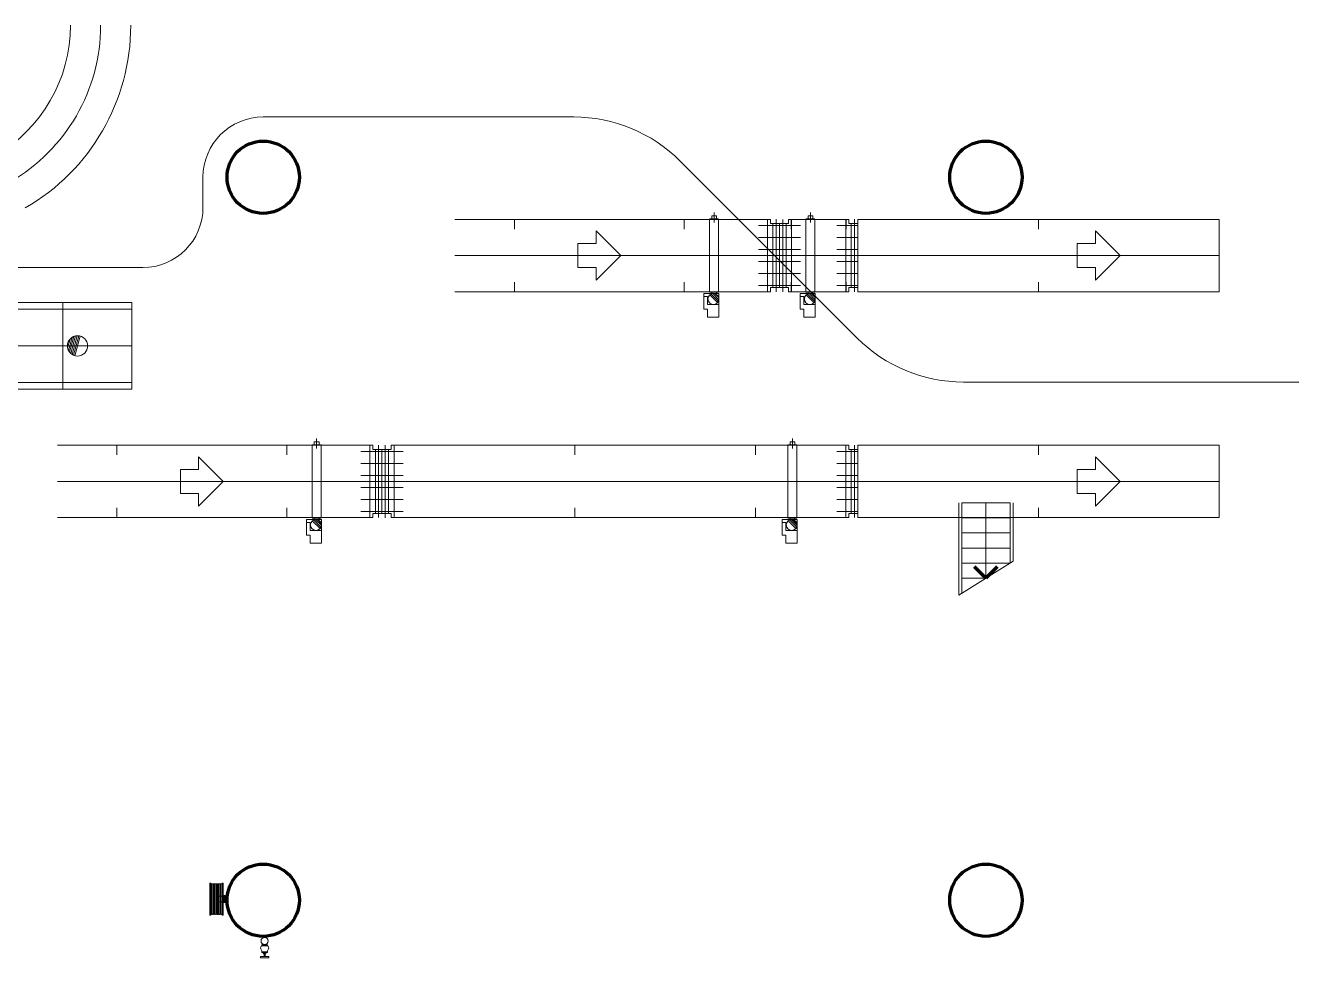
# Model space of a CAD drawing. Header units: metres. Extents: x 1807 to 3745, y 842 to 1968.
# Drawn here: x 3482.05 to 3503.08, y 1427.05 to 1442.52 of the extents above; entities that cross this region are included whole.
import ezdxf

# ---------------------------------------------------------------- set-up
doc = ezdxf.new("R2010")
doc.units = ezdxf.units.M
doc.header["$MEASUREMENT"] = 0
doc.linetypes.add('DGN1', pattern=[7.299439, 0, -7.299439])
doc.layers.add('Level 1', color=7, linetype='Continuous', lineweight=0)

msp = doc.modelspace()

# ---------------------------------------------------------------- linework, layer by layer
at = {"layer": 'Level 1', "color": 7, "linetype": 'Continuous', "lineweight": 0}
for p, q in [((3486, 1441), (3491.156, 1441)), ((3492.924, 1440.268), (3495.859, 1437.332)), ((3485, 1439.5), (3485, 1440)), ((3494.372, 1439.3), (3489.184, 1439.3)), ((3490.171, 1439.14), (3490.171, 1439.3)), ((3492.99, 1439.14), (3492.99, 1439.3)), ((3493.412, 1439.31), (3493.562, 1439.31)), ((3493.447, 1439.36), (3493.527, 1439.36)), ((3493.447, 1439.36), (3493.447, 1439.31)), ((3493.527, 1439.36), (3493.527, 1439.31)), ((3494.422, 1439.3), (3494.372, 1439.3)), ((3494.422, 1439.23), (3494.422, 1439.3)), ((3494.722, 1439.3), (3494.772, 1439.3)), ((3494.722, 1439.23), (3494.722, 1439.3)), ((3494.766, 1439.3), (3495.678, 1439.3)), ((3494.766, 1439.14), (3494.766, 1439.3)), ((3495.012, 1439.31), (3495.162, 1439.31)), ((3495.047, 1439.36), (3495.127, 1439.36)), ((3495.047, 1439.36), (3495.047, 1439.31)), ((3495.127, 1439.36), (3495.127, 1439.31)), ((3495.722, 1439.3), (3495.672, 1439.3)), ((3495.678, 1439.14), (3495.678, 1439.3)), ((3495.722, 1439.23), (3495.722, 1439.3)), ((3495.872, 1439.3), (3501.872, 1439.3)), ((3495.872, 1439.3), (3495.872, 1438.1)), ((3498.872, 1439.3), (3498.872, 1439.14)), ((3501.872, 1439.3), (3501.872, 1438.1)), ((3491.526, 1439.11), (3491.936, 1438.7)), ((3491.526, 1439.11), (3491.526, 1438.9)), ((3494.572, 1439.2), (3494.222, 1439.2)), ((3494.572, 1439.23), (3494.422, 1439.23)), ((3494.572, 1438.17), (3494.572, 1439.23)), ((3494.572, 1439.23), (3494.572, 1438.17)), ((3494.572, 1439.23), (3494.722, 1439.23)), ((3494.572, 1439.2), (3494.922, 1439.2)), ((3495.872, 1439.2), (3495.522, 1439.2)), ((3495.872, 1439.23), (3495.722, 1439.23)), ((3495.872, 1438.17), (3495.872, 1439.23)), ((3499.817, 1439.11), (3500.227, 1438.7)), ((3499.817, 1439.11), (3499.817, 1438.9)), ((3491.226, 1438.9), (3491.226, 1438.5)), ((3491.226, 1438.9), (3491.526, 1438.9)), ((3494.572, 1439), (3494.222, 1439)), ((3494.572, 1439), (3494.922, 1439)), ((3495.872, 1439), (3495.522, 1439)), ((3499.517, 1438.9), (3499.517, 1438.5)), ((3499.517, 1438.9), (3499.817, 1438.9)), ((3490.072, 1438.699), (3490.07, 1438.701)), ((3490.072, 1438.701), (3490.07, 1438.699)), ((3490.172, 1438.699), (3490.17, 1438.701)), ((3490.172, 1438.701), (3490.17, 1438.699)), ((3491.526, 1438.29), (3491.936, 1438.7)), ((3491.58, 1438.701), (3491.582, 1438.699)), ((3491.58, 1438.699), (3491.582, 1438.701)), ((3491.935, 1438.701), (3491.937, 1438.699)), ((3491.935, 1438.699), (3491.937, 1438.701)), ((3492.873, 1438.699), (3492.871, 1438.701)), ((3492.873, 1438.701), (3492.871, 1438.699)), ((3492.891, 1438.699), (3492.889, 1438.701)), ((3492.891, 1438.701), (3492.889, 1438.699)), ((3492.991, 1438.699), (3492.989, 1438.701)), ((3492.991, 1438.701), (3492.989, 1438.699)), ((3494.572, 1438.8), (3494.222, 1438.8)), ((3494.373, 1438.699), (3494.371, 1438.701)), ((3494.373, 1438.701), (3494.371, 1438.699)), ((3494.373, 1438.699), (3494.371, 1438.701)), ((3494.373, 1438.701), (3494.371, 1438.699)), ((3494.573, 1438.699), (3494.571, 1438.701)), ((3494.573, 1438.701), (3494.571, 1438.699)), ((3494.571, 1438.701), (3494.573, 1438.699)), ((3494.571, 1438.699), (3494.573, 1438.701)), ((3494.573, 1438.699), (3494.571, 1438.701)), ((3494.573, 1438.701), (3494.571, 1438.699)), ((3494.572, 1438.8), (3494.922, 1438.8)), ((3494.771, 1438.701), (3494.773, 1438.699)), ((3494.771, 1438.699), (3494.773, 1438.701)), ((3495.872, 1438.8), (3495.522, 1438.8)), ((3495.673, 1438.699), (3495.671, 1438.701)), ((3495.673, 1438.701), (3495.671, 1438.699)), ((3495.873, 1438.699), (3495.871, 1438.701)), ((3495.873, 1438.701), (3495.871, 1438.699)), ((3495.873, 1438.699), (3495.871, 1438.701)), ((3495.873, 1438.701), (3495.871, 1438.699)), ((3498.871, 1438.701), (3498.873, 1438.699)), ((3498.871, 1438.699), (3498.873, 1438.701)), ((3498.971, 1438.701), (3498.973, 1438.699)), ((3498.971, 1438.699), (3498.973, 1438.701)), ((3499.817, 1438.29), (3500.227, 1438.7)), ((3499.871, 1438.701), (3499.873, 1438.699)), ((3499.871, 1438.699), (3499.873, 1438.701)), ((3500.226, 1438.701), (3500.228, 1438.699)), ((3500.226, 1438.699), (3500.228, 1438.701)), ((3476, 1438.5), (3484, 1438.5)), ((3491.226, 1438.5), (3491.526, 1438.5)), ((3491.526, 1438.5), (3491.526, 1438.29)), ((3494.572, 1438.6), (3494.222, 1438.6)), ((3494.572, 1438.6), (3494.922, 1438.6)), ((3495.872, 1438.6), (3495.522, 1438.6)), ((3499.517, 1438.5), (3499.817, 1438.5)), ((3499.817, 1438.5), (3499.817, 1438.29)), ((3490.171, 1438.1), (3490.171, 1438.26)), ((3492.99, 1438.1), (3492.99, 1438.26)), ((3494.572, 1438.4), (3494.222, 1438.4)), ((3494.572, 1438.4), (3494.922, 1438.4)), ((3494.766, 1438.1), (3494.766, 1438.26)), ((3495.872, 1438.4), (3495.522, 1438.4)), ((3495.678, 1438.1), (3495.678, 1438.26)), ((3498.872, 1438.26), (3498.872, 1438.1)), ((3494.372, 1438.1), (3489.184, 1438.1)), ((3493.567, 1438.07), (3493.317, 1438.07)), ((3493.317, 1438.07), (3493.317, 1438.02)), ((3493.412, 1438.09), (3493.562, 1438.09)), ((3493.544, 1437.918), (3493.415, 1438.047)), ((3493.558, 1437.939), (3493.437, 1438.061)), ((3493.447, 1438.09), (3493.447, 1438.07)), ((3493.566, 1437.967), (3493.464, 1438.069)), ((3493.563, 1438.005), (3493.502, 1438.066)), ((3493.527, 1438.09), (3493.527, 1438.07)), ((3493.567, 1438.07), (3493.567, 1437.888)), ((3494.572, 1438.2), (3494.222, 1438.2)), ((3494.422, 1438.1), (3494.372, 1438.1)), ((3494.572, 1438.17), (3494.422, 1438.17)), ((3494.422, 1438.17), (3494.422, 1438.1)), ((3494.572, 1438.2), (3494.922, 1438.2)), ((3494.572, 1438.17), (3494.722, 1438.17)), ((3494.722, 1438.17), (3494.722, 1438.1)), ((3494.722, 1438.1), (3494.772, 1438.1)), ((3494.766, 1438.1), (3495.678, 1438.1)), ((3495.167, 1438.07), (3494.917, 1438.07)), ((3494.917, 1438.07), (3494.917, 1438.02)), ((3495.012, 1438.09), (3495.162, 1438.09)), ((3495.144, 1437.918), (3495.015, 1438.047)), ((3495.158, 1437.939), (3495.037, 1438.061)), ((3495.047, 1438.09), (3495.047, 1438.07)), ((3495.166, 1437.967), (3495.064, 1438.069)), ((3495.163, 1438.005), (3495.102, 1438.066)), ((3495.127, 1438.09), (3495.127, 1438.07)), ((3495.167, 1438.07), (3495.167, 1437.888)), ((3495.872, 1438.2), (3495.522, 1438.2)), ((3495.722, 1438.1), (3495.672, 1438.1)), ((3495.872, 1438.17), (3495.722, 1438.17)), ((3495.722, 1438.17), (3495.722, 1438.1)), ((3495.872, 1438.1), (3501.872, 1438.1)), ((3483.821, 1437.92), (3479.531, 1437.92)), ((3482.671, 1437.92), (3482.671, 1436.48)), ((3483.821, 1437.92), (3483.821, 1436.48)), ((3493.377, 1438.02), (3493.317, 1438.02)), ((3493.377, 1438.02), (3493.377, 1437.888)), ((3493.567, 1437.888), (3493.377, 1437.888)), ((3494.977, 1438.02), (3494.917, 1438.02)), ((3494.977, 1438.02), (3494.977, 1437.888)), ((3495.167, 1437.888), (3494.977, 1437.888)), ((3483.821, 1437.81), (3479.341, 1437.81)), ((3482.753, 1437.166), (3482.792, 1437.312)), ((3482.767, 1437.124), (3482.826, 1437.341)), ((3482.786, 1437.096), (3482.856, 1437.356)), ((3482.806, 1437.074), (3482.884, 1437.365)), ((3482.827, 1437.058), (3482.91, 1437.368)), ((3482.85, 1437.046), (3482.936, 1437.367)), ((3482.874, 1437.038), (3482.961, 1437.362)), ((3483.821, 1436.59), (3477.228, 1436.59)), ((3497.627, 1436.6), (3509.7, 1436.6)), ((3483.821, 1436.48), (3477.037, 1436.48)), ((3487.772, 1435.55), (3482.584, 1435.55)), ((3483.571, 1435.39), (3483.571, 1435.55)), ((3486.39, 1435.39), (3486.39, 1435.55)), ((3486.812, 1435.56), (3486.962, 1435.56)), ((3486.847, 1435.61), (3486.927, 1435.61)), ((3486.847, 1435.61), (3486.847, 1435.56)), ((3486.927, 1435.61), (3486.927, 1435.56)), ((3487.822, 1435.55), (3487.772, 1435.55)), ((3487.822, 1435.48), (3487.822, 1435.55)), ((3488.122, 1435.55), (3488.172, 1435.55)), ((3488.122, 1435.48), (3488.122, 1435.55)), ((3495.672, 1435.55), (3488.172, 1435.55)), ((3491.172, 1435.55), (3491.172, 1435.39)), ((3494.172, 1435.55), (3494.172, 1435.39)), ((3494.712, 1435.56), (3494.862, 1435.56)), ((3494.747, 1435.61), (3494.827, 1435.61)), ((3494.747, 1435.61), (3494.747, 1435.56)), ((3494.827, 1435.61), (3494.827, 1435.56)), ((3495.722, 1435.55), (3495.672, 1435.55)), ((3495.722, 1435.48), (3495.722, 1435.55)), ((3495.872, 1435.55), (3501.872, 1435.55)), ((3495.872, 1435.55), (3495.872, 1434.35)), ((3498.872, 1435.55), (3498.872, 1435.39)), ((3501.872, 1435.55), (3501.872, 1434.35)), ((3484.926, 1435.36), (3485.336, 1434.95)), ((3484.926, 1435.36), (3484.926, 1435.15)), ((3487.972, 1435.45), (3487.622, 1435.45)), ((3487.972, 1435.48), (3487.822, 1435.48)), ((3487.972, 1435.48), (3487.972, 1434.42)), ((3487.972, 1435.48), (3488.122, 1435.48)), ((3487.972, 1434.42), (3487.972, 1435.48)), ((3487.972, 1435.45), (3488.322, 1435.45)), ((3495.872, 1435.45), (3495.522, 1435.45)), ((3495.872, 1435.48), (3495.722, 1435.48)), ((3495.872, 1434.42), (3495.872, 1435.48)), ((3499.817, 1435.36), (3500.227, 1434.95)), ((3499.817, 1435.36), (3499.817, 1435.15)), ((3484.626, 1435.15), (3484.626, 1434.75)), ((3484.626, 1435.15), (3484.926, 1435.15)), ((3487.972, 1435.25), (3487.622, 1435.25)), ((3487.972, 1435.25), (3488.322, 1435.25)), ((3495.872, 1435.25), (3495.522, 1435.25)), ((3499.517, 1435.15), (3499.517, 1434.75)), ((3499.517, 1435.15), (3499.817, 1435.15)), ((3483.472, 1434.949), (3483.47, 1434.951)), ((3483.472, 1434.951), (3483.47, 1434.949)), ((3483.572, 1434.949), (3483.57, 1434.951)), ((3483.572, 1434.951), (3483.57, 1434.949)), ((3484.926, 1434.54), (3485.336, 1434.95)), ((3484.98, 1434.951), (3484.982, 1434.949)), ((3484.98, 1434.949), (3484.982, 1434.951)), ((3485.335, 1434.951), (3485.337, 1434.949)), ((3485.335, 1434.949), (3485.337, 1434.951)), ((3486.273, 1434.949), (3486.271, 1434.951)), ((3486.273, 1434.951), (3486.271, 1434.949)), ((3486.291, 1434.949), (3486.289, 1434.951)), ((3486.291, 1434.951), (3486.289, 1434.949)), ((3486.391, 1434.949), (3486.389, 1434.951)), ((3486.391, 1434.951), (3486.389, 1434.949)), ((3487.972, 1435.05), (3487.622, 1435.05)), ((3487.773, 1434.949), (3487.771, 1434.951)), ((3487.773, 1434.951), (3487.771, 1434.949)), ((3487.773, 1434.949), (3487.771, 1434.951)), ((3487.773, 1434.951), (3487.771, 1434.949)), ((3487.971, 1434.951), (3487.973, 1434.949)), ((3487.971, 1434.949), (3487.973, 1434.951)), ((3487.973, 1434.949), (3487.971, 1434.951)), ((3487.973, 1434.951), (3487.971, 1434.949)), ((3487.972, 1435.05), (3488.322, 1435.05)), ((3488.171, 1434.951), (3488.173, 1434.949)), ((3488.171, 1434.949), (3488.173, 1434.951)), ((3491.171, 1434.951), (3491.173, 1434.949)), ((3491.171, 1434.949), (3491.173, 1434.951)), ((3491.271, 1434.951), (3491.273, 1434.949)), ((3491.271, 1434.949), (3491.273, 1434.951)), ((3494.173, 1434.949), (3494.171, 1434.951)), ((3494.173, 1434.951), (3494.171, 1434.949)), ((3494.171, 1434.951), (3494.173, 1434.949)), ((3494.171, 1434.949), (3494.173, 1434.951)), ((3494.271, 1434.951), (3494.273, 1434.949)), ((3494.271, 1434.949), (3494.273, 1434.951)), ((3495.872, 1435.05), (3495.522, 1435.05)), ((3495.673, 1434.949), (3495.671, 1434.951)), ((3495.673, 1434.951), (3495.671, 1434.949)), ((3495.673, 1434.949), (3495.671, 1434.951)), ((3495.673, 1434.951), (3495.671, 1434.949)), ((3495.873, 1434.949), (3495.871, 1434.951)), ((3495.873, 1434.951), (3495.871, 1434.949)), ((3498.871, 1434.951), (3498.873, 1434.949)), ((3498.871, 1434.949), (3498.873, 1434.951)), ((3498.971, 1434.951), (3498.973, 1434.949)), ((3498.971, 1434.949), (3498.973, 1434.951)), ((3499.817, 1434.54), (3500.227, 1434.95)), ((3499.871, 1434.951), (3499.873, 1434.949)), ((3499.871, 1434.949), (3499.873, 1434.951)), ((3500.226, 1434.951), (3500.228, 1434.949)), ((3500.226, 1434.949), (3500.228, 1434.951)), ((3484.626, 1434.75), (3484.926, 1434.75)), ((3484.926, 1434.75), (3484.926, 1434.54)), ((3487.972, 1434.85), (3487.622, 1434.85)), ((3487.972, 1434.85), (3488.322, 1434.85)), ((3495.872, 1434.85), (3495.522, 1434.85)), ((3499.517, 1434.75), (3499.817, 1434.75)), ((3499.817, 1434.75), (3499.817, 1434.54)), ((3483.571, 1434.35), (3483.571, 1434.51)), ((3486.39, 1434.35), (3486.39, 1434.51)), ((3487.972, 1434.65), (3487.622, 1434.65)), ((3487.972, 1434.65), (3488.322, 1434.65)), ((3491.172, 1434.51), (3491.172, 1434.35)), ((3494.172, 1434.51), (3494.172, 1434.35)), ((3495.872, 1434.65), (3495.522, 1434.65)), ((3498, 1434.595), (3498, 1433.345)), ((3498.872, 1434.51), (3498.872, 1434.35)), ((3487.772, 1434.35), (3482.584, 1434.35)), ((3486.967, 1434.32), (3486.717, 1434.32)), ((3486.717, 1434.32), (3486.717, 1434.27)), ((3486.777, 1434.27), (3486.717, 1434.27)), ((3486.777, 1434.27), (3486.777, 1434.138)), ((3486.812, 1434.34), (3486.962, 1434.34)), ((3486.944, 1434.168), (3486.815, 1434.297)), ((3486.958, 1434.189), (3486.837, 1434.311)), ((3486.847, 1434.34), (3486.847, 1434.32)), ((3486.966, 1434.217), (3486.864, 1434.319)), ((3486.963, 1434.255), (3486.902, 1434.316)), ((3486.927, 1434.34), (3486.927, 1434.32)), ((3486.967, 1434.32), (3486.967, 1434.138)), ((3487.972, 1434.45), (3487.622, 1434.45)), ((3487.822, 1434.35), (3487.772, 1434.35)), ((3487.972, 1434.42), (3487.822, 1434.42)), ((3487.822, 1434.42), (3487.822, 1434.35)), ((3487.972, 1434.45), (3488.322, 1434.45)), ((3487.972, 1434.42), (3488.122, 1434.42)), ((3488.122, 1434.42), (3488.122, 1434.35)), ((3488.122, 1434.35), (3488.172, 1434.35)), ((3495.672, 1434.35), (3488.172, 1434.35)), ((3494.867, 1434.32), (3494.617, 1434.32)), ((3494.617, 1434.32), (3494.617, 1434.27)), ((3494.677, 1434.27), (3494.617, 1434.27)), ((3494.677, 1434.27), (3494.677, 1434.138)), ((3494.712, 1434.34), (3494.862, 1434.34)), ((3494.844, 1434.168), (3494.715, 1434.297)), ((3494.858, 1434.189), (3494.737, 1434.311)), ((3494.747, 1434.34), (3494.747, 1434.32)), ((3494.866, 1434.217), (3494.764, 1434.319)), ((3494.863, 1434.255), (3494.802, 1434.316)), ((3494.827, 1434.34), (3494.827, 1434.32)), ((3494.867, 1434.32), (3494.867, 1434.138)), ((3495.872, 1434.45), (3495.522, 1434.45)), ((3495.722, 1434.35), (3495.672, 1434.35)), ((3495.872, 1434.42), (3495.722, 1434.42)), ((3495.722, 1434.42), (3495.722, 1434.35)), ((3495.872, 1434.35), (3501.872, 1434.35)), ((3486.967, 1434.138), (3486.777, 1434.138)), ((3494.867, 1434.138), (3494.677, 1434.138)), ((3485.13, 1428.264), (3485.13, 1427.774)), ((3485.149, 1428.264), (3485.149, 1427.774)), ((3485.167, 1428.264), (3485.167, 1427.774)), ((3485.186, 1428.264), (3485.186, 1427.774)), ((3485.204, 1428.264), (3485.204, 1427.774)), ((3485.223, 1428.264), (3485.223, 1427.774)), ((3485.241, 1428.261), (3485.241, 1427.774)), ((3485.241, 1428.261), (3485.241, 1427.774)), ((3485.26, 1428.264), (3485.26, 1427.774)), ((3485.278, 1428.264), (3485.278, 1427.774)), ((3485.297, 1428.264), (3485.297, 1427.774)), ((3485.316, 1428.264), (3485.316, 1427.774)), ((3485.976, 1427.243), (3485.976, 1427.258)), ((3486.071, 1427.143), (3485.976, 1427.143)), ((3485.976, 1427.143), (3485.976, 1427.133)), ((3485.976, 1427.133), (3486.071, 1427.133)), ((3485.985, 1427.261), (3485.985, 1427.277)), ((3486.046, 1427.133), (3486.001, 1427.133)), ((3486.001, 1427.133), (3486.001, 1427.124)), ((3486.005, 1427.243), (3486.005, 1427.258)), ((3486.013, 1427.121), (3486.013, 1427.133)), ((3486.034, 1427.121), (3486.034, 1427.133)), ((3486.042, 1427.243), (3486.042, 1427.258)), ((3486.046, 1427.121), (3486.046, 1427.133)), ((3486.062, 1427.277), (3486.062, 1427.261)), ((3486.07, 1427.258), (3486.071, 1427.258)), ((3486.071, 1427.258), (3486.071, 1427.243)), ((3486.071, 1427.133), (3486.071, 1427.143)), ((3486.091, 1427.066), (3485.956, 1427.066)), ((3485.956, 1427.066), (3485.956, 1427.046)), ((3485.956, 1427.046), (3486.091, 1427.046)), ((3486.016, 1427.101), (3486.012, 1427.101)), ((3486.031, 1427.101), (3486.016, 1427.101)), ((3486.016, 1427.101), (3486.016, 1427.066)), ((3486.016, 1427.066), (3486.031, 1427.066)), ((3486.036, 1427.101), (3486.031, 1427.101)), ((3486.031, 1427.066), (3486.031, 1427.101)), ((3486.091, 1427.046), (3486.091, 1427.066))]:
    msp.add_line(p, q, dxfattribs=at)
at = {"layer": 'Level 1', "color": 7, "linetype": 'Continuous', "lineweight": 0, "ltscale": 4}
for p, q in [((3493.412, 1439.3), (3493.412, 1438.1)), ((3493.487, 1439.25), (3493.487, 1439.414)), ((3493.562, 1439.3), (3493.562, 1438.1)), ((3494.372, 1438.1), (3494.372, 1439.3)), ((3494.517, 1438.1), (3494.517, 1439.301)), ((3494.627, 1439.3), (3494.627, 1438.099)), ((3494.772, 1439.3), (3494.772, 1438.1)), ((3495.012, 1439.3), (3495.012, 1438.1)), ((3495.087, 1439.25), (3495.087, 1439.414)), ((3495.162, 1439.3), (3495.162, 1438.1)), ((3495.672, 1438.1), (3495.672, 1439.3)), ((3495.817, 1438.1), (3495.817, 1439.301)), ((3494.462, 1438.17), (3494.462, 1439.23)), ((3494.682, 1439.23), (3494.682, 1438.17)), ((3495.762, 1438.17), (3495.762, 1439.23)), ((3489.184, 1438.7), (3501.872, 1438.7)), ((3493.317, 1437.808), (3493.317, 1438.02)), ((3493.567, 1437.676), (3493.567, 1437.888)), ((3494.917, 1438.02), (3494.917, 1437.808)), ((3495.167, 1437.676), (3495.167, 1437.888)), ((3493.377, 1437.808), (3493.317, 1437.808)), ((3493.377, 1437.808), (3493.377, 1437.676)), ((3493.377, 1437.676), (3493.567, 1437.676)), ((3494.977, 1437.808), (3494.917, 1437.808)), ((3494.977, 1437.808), (3494.977, 1437.676)), ((3494.977, 1437.676), (3495.167, 1437.676)), ((3483.821, 1437.2), (3477.084, 1437.2)), ((3486.812, 1435.55), (3486.812, 1434.35)), ((3486.887, 1435.5), (3486.887, 1435.664)), ((3486.962, 1435.55), (3486.962, 1434.35)), ((3487.772, 1434.35), (3487.772, 1435.55)), ((3487.917, 1434.35), (3487.917, 1435.551)), ((3488.027, 1435.55), (3488.027, 1434.349)), ((3488.172, 1435.55), (3488.172, 1434.35)), ((3494.712, 1435.55), (3494.712, 1434.35)), ((3494.787, 1435.5), (3494.787, 1435.664)), ((3494.862, 1435.55), (3494.862, 1434.35)), ((3495.672, 1434.35), (3495.672, 1435.55)), ((3495.817, 1434.35), (3495.817, 1435.551)), ((3487.862, 1434.42), (3487.862, 1435.48)), ((3488.082, 1435.48), (3488.082, 1434.42)), ((3495.762, 1434.42), (3495.762, 1435.48)), ((3482.584, 1434.95), (3501.872, 1434.95)), ((3486.717, 1434.058), (3486.717, 1434.27)), ((3494.617, 1434.058), (3494.617, 1434.27)), ((3486.777, 1434.058), (3486.717, 1434.058)), ((3486.777, 1434.058), (3486.777, 1433.926)), ((3486.967, 1433.926), (3486.967, 1434.138)), ((3494.677, 1434.058), (3494.617, 1434.058)), ((3494.677, 1434.058), (3494.677, 1433.926)), ((3494.867, 1433.926), (3494.867, 1434.138)), ((3486.777, 1433.926), (3486.967, 1433.926)), ((3494.677, 1433.926), (3494.867, 1433.926))]:
    msp.add_line(p, q, dxfattribs=at)
at = {"layer": 'Level 1', "color": 7, "linetype": 'Continuous', "lineweight": 13}
for p, q in [((3497.55, 1434.595), (3497.55, 1433.064)), ((3497.6, 1434.595), (3498.4, 1434.595)), ((3497.6, 1433.095), (3497.6, 1434.595)), ((3498.4, 1434.595), (3498.4, 1433.595)), ((3498.45, 1433.627), (3498.45, 1434.595)), ((3497.6, 1434.345), (3498.4, 1434.345)), ((3497.6, 1434.095), (3498.4, 1434.095)), ((3497.6, 1433.845), (3498.4, 1433.845)), ((3498.45, 1433.627), (3497.55, 1433.064)), ((3497.6, 1433.595), (3498.4, 1433.595)), ((3497.6, 1433.345), (3498, 1433.345)), ((3485.114, 1428.284), (3485.114, 1427.754)), ((3485.129, 1428.284), (3485.114, 1428.284)), ((3485.129, 1427.754), (3485.129, 1428.284)), ((3485.319, 1428.284), (3485.319, 1427.754)), ((3485.333, 1428.284), (3485.319, 1428.284)), ((3485.333, 1427.754), (3485.333, 1428.284)), ((3485.114, 1427.754), (3485.129, 1427.754)), ((3485.319, 1427.754), (3485.333, 1427.754))]:
    msp.add_line(p, q, dxfattribs=at)
at = {"layer": 'Level 1', "color": 7, "linetype": 'Continuous', "lineweight": 70}
for p, q in [((3498, 1433.345), (3497.811, 1433.535)), ((3498.189, 1433.535), (3498, 1433.345))]:
    msp.add_line(p, q, dxfattribs=at)
at = {"layer": 'Level 1', "color": 7, "linetype": 'DGN1', "lineweight": 0}
for p, q in [((3485.339, 1428.067), (3485.132, 1428.067)), ((3485.339, 1427.971), (3485.132, 1427.971))]:
    msp.add_line(p, q, dxfattribs=at)
at = {"layer": 'Level 1', "color": 7, "linetype": 'Continuous', "lineweight": 30}
for p, q in [((3485.34, 1428.07), (3485.34, 1427.968)), ((3485.369, 1428.07), (3485.34, 1428.07)), ((3485.34, 1427.968), (3485.369, 1427.968)), ((3485.369, 1427.968), (3485.369, 1428.07))]:
    msp.add_line(p, q, dxfattribs=at)
at = {"layer": 'Level 1', "color": 7, "linetype": 'Continuous', "lineweight": 70}
for centre in [(3486, 1440), (3498, 1440), (3486, 1428), (3498, 1428)]:
    msp.add_circle(centre, 0.6, dxfattribs=at)
at = {"layer": 'Level 1', "color": 7, "linetype": 'Continuous', "lineweight": 0}
for centre, radius in [((3493.476, 1437.979), 0.091), ((3495.076, 1437.979), 0.091), ((3482.917, 1437.2), 0.168), ((3486.876, 1434.229), 0.091), ((3494.776, 1434.229), 0.091)]:
    msp.add_circle(centre, radius, dxfattribs=at)
at = {"layer": 'Level 1', "color": 7, "linetype": 'Continuous', "lineweight": 13}
msp.add_circle((3486.024, 1427.323), 0.06, dxfattribs=at)
at = {"layer": 'Level 1', "color": 7, "linetype": 'Continuous', "lineweight": 0}
for centre, radius, start, end in [((3480.3, 1442.521), 2.5, 300, 0), ((3480.3, 1442.521), 3.5, 300, 0), ((3486, 1440), 1, 90, 180), ((3491.156, 1438.5), 2.5, 44.9998, 90), ((3484, 1439.5), 1, 270, 0), ((3497.627, 1439.1), 2.5, 225.0004, 270), ((3485.99, 1427.212), 0.0339, 113.2427, 208.8427), ((3485.897, 1427.147), 0.0799, 357.2159, 37.4014), ((3485.991, 1427.221), 0.04, 68.767, 111.233), ((3485.991, 1427.281), 0.04, 248.767, 291.233), ((3486.007, 1427.123), 0.00618, 166.1244, 346.1244), ((3486.024, 1427.191), 0.0701, 74.7036, 105.2964), ((3486.024, 1427.311), 0.0701, 254.7036, 285.2964), ((3485.992, 1427.102), 0.0205, 359.2613, 50.134), ((3486.024, 1427.129), 0.0127, 214.4192, 325.5808), ((3486.04, 1427.123), 0.00618, 193.8756, 346.1244), ((3486.056, 1427.102), 0.0205, 129.866, 180.7387), ((3486.057, 1427.221), 0.04, 68.767, 111.233), ((3486.057, 1427.281), 0.04, 248.767, 291.233), ((3486.058, 1427.212), 0.0339, 331.1573, 66.7573), ((3486.151, 1427.147), 0.0799, 142.5986, 182.7841)]:
    msp.add_arc(centre, radius, start, end, dxfattribs=at)
at = {"layer": 'Level 1', "color": 7, "linetype": 'Continuous', "lineweight": 0, "ltscale": 4}
msp.add_arc((3480.3, 1442.521), 3, 300, 0, dxfattribs=at)
at = {"layer": 'Level 1', "color": 7, "linetype": 'Continuous', "lineweight": 0, "extrusion": (0, 0, -1)}
for centre, major_axis, ratio in [((3485.139, 1428.257), (0, -0.017), 0.578812), ((3485.158, 1428.257), (0, -0.017), 0.578812), ((3485.176, 1428.257), (0, -0.017), 0.578812), ((3485.195, 1428.257), (0, -0.017), 0.578812), ((3485.213, 1428.257), (0, -0.017), 0.578812), ((3485.232, 1428.257), (0, -0.017), 0.578812), ((3485.251, 1427.781), (0, 0.017), 0.578813), ((3485.269, 1427.781), (0, 0.017), 0.578813), ((3485.288, 1427.781), (0, 0.017), 0.578813), ((3485.306, 1427.781), (0, 0.017), 0.578813)]:
    msp.add_ellipse(centre, major_axis=major_axis, ratio=ratio, start_param=1.981756, end_param=4.478097, dxfattribs=at)
at = {"layer": 'Level 1', "color": 7, "linetype": 'Continuous', "lineweight": 0}
for centre, major_axis, ratio in [((3485.251, 1428.257), (0, 0.017), 0.578812), ((3485.269, 1428.257), (0, 0.017), 0.578812), ((3485.288, 1428.257), (0, 0.017), 0.578812), ((3485.306, 1428.257), (0, 0.017), 0.578812), ((3485.139, 1427.781), (0, -0.017), 0.578813), ((3485.158, 1427.781), (0, -0.017), 0.578813), ((3485.176, 1427.781), (0, -0.017), 0.578813), ((3485.195, 1427.781), (0, -0.017), 0.578813), ((3485.213, 1427.781), (0, -0.017), 0.578813), ((3485.232, 1427.781), (0, -0.017), 0.578813)]:
    msp.add_ellipse(centre, major_axis=major_axis, ratio=ratio, start_param=5.123349, end_param=7.619689, dxfattribs=at)

doc.saveas('drawing.dxf')
